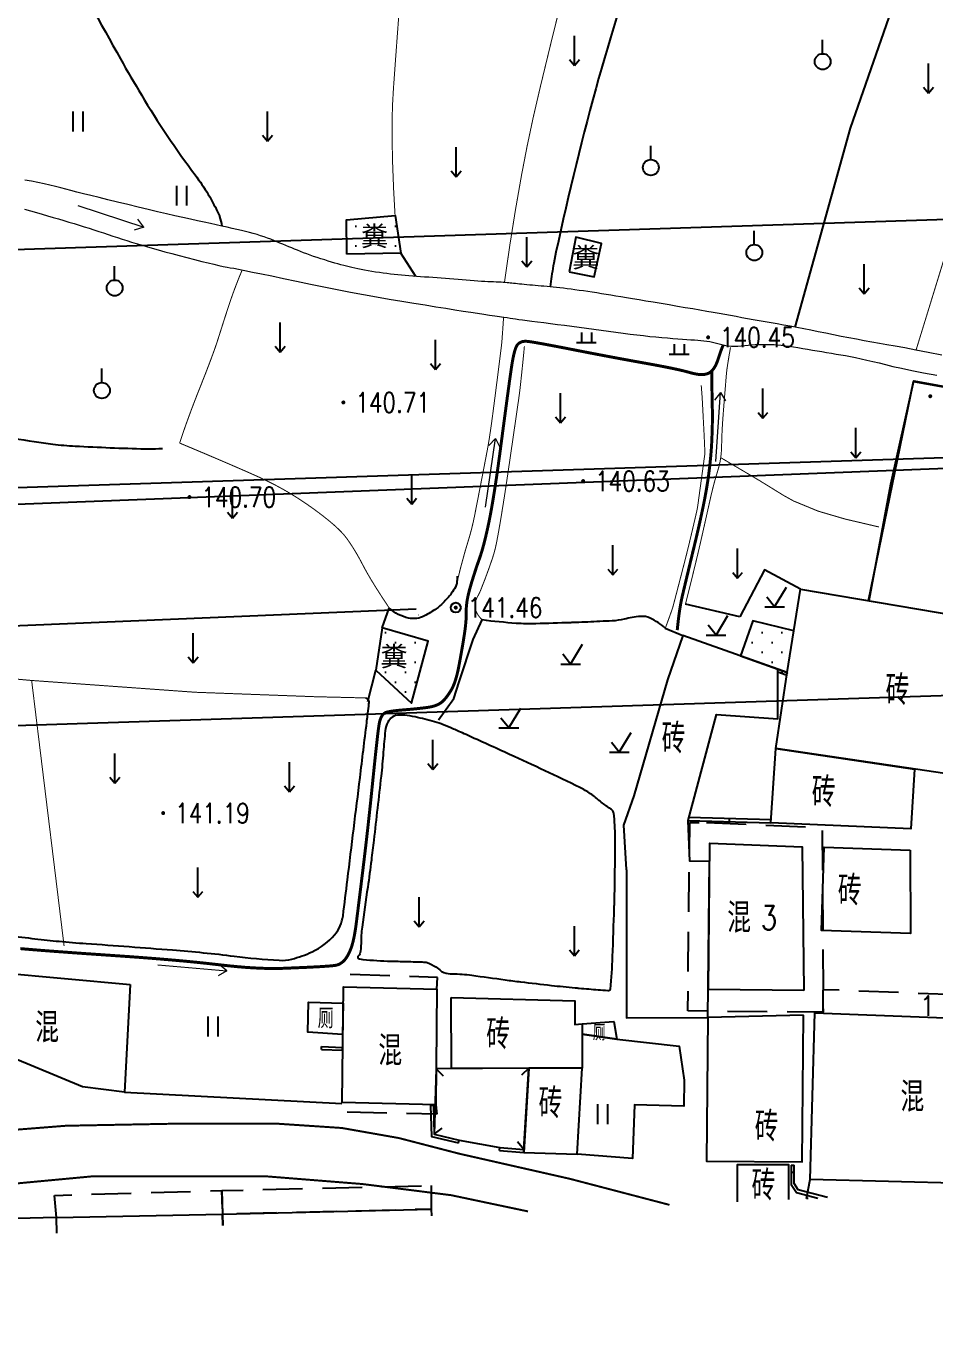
# Model space of a CAD drawing. Extents: x 529262 to 576451, y 2694391 to 2717535.
# Drawn here: x 566508.4 to 566554.2, y 2709356.2 to 2709421.7 of the extents above; entities that cross this region are included whole.
import ezdxf
from ezdxf.enums import TextEntityAlignment as Align
from ezdxf.xclip import XClip

# ---------------------------------------------------------------- set-up
doc = ezdxf.new("R2010")
doc.units = 0
doc.header["$XCLIPFRAME"] = 0
doc.linetypes.add('X2', pattern=[10, 8, -2])
doc.linetypes.add('X5', pattern=[3, 2, -1])
for name, color, linetype in [('DLDW', 8, 'Continuous'), ('DLSS', 4, 'Continuous'), ('DMTZ', 8, 'Continuous'), ('GCD', 8, 'Continuous'), ('GXYZ', 8, 'Continuous'), ('JMD', 8, 'Continuous'), ('PP-COM', 7, 'Continuous'), ('RD-中线', 40, 'Continuous'), ('RD-红线', 7, 'Continuous'), ('ZBTZ', 8, 'Continuous'), ('ZJ', 7, 'Continuous'), ('污水管径标注_W10-', 202, 'Continuous')]:
    doc.layers.add(name, color=color, linetype=linetype)
doc.layers.add('SXSS', color=5, linetype='Continuous', lineweight=0)
doc.styles.add('HZ', font='rs.shx', dxfattribs={"width": 0.8, "bigfont": 'hztxt.shx'})
doc.styles.add('宋体', font='', dxfattribs={"width": 0.75})
doc.styles.get('宋体').set_extended_font_data('SimSun')
doc.linetypes.add('10421', pattern='A,2,[150,AAA.SHX,S=0.5,R=0,X=0,Y=0.5],1e-11', length=2)
doc.linetypes.add('10422', pattern='A,0.75,[150,AAA.SHX,S=0.5,R=0,X=0,Y=0.5],1.5,[177,AAA.SHX,S=1,R=0,X=0,Y=0.4],0.75', length=3)
doc.linetypes.add('1161', pattern='A,0,[149,AAA.SHX,S=0.15,R=0,X=0,Y=0],-1.6', length=1.6)
doc.linetypes.add('445', pattern='A,8,-0.5,[147,AAA.SHX,S=1,R=0,X=0,Y=0],-1.5', length=10)
pattern_1 = [(0, (114.99765, 2.56804), (0.5, 0.5), [0, -1]), (0, (115.49765, 3.06804), (0.5, 0.5), [0, -1])]

# ---------------------------------------------------------------- blocks, each defined once
blk = doc.blocks.new('A$C19FD0107')
at = {"layer": 'RD-中线', "color": 8, "linetype": 'Continuous'}
blk.add_lwpolyline([(-3086.581, 14893.647), (-3108.229, 14899.635, 0.000046), (-3108.317, 14899.659), (-3236.522, 14935.098, 0.007364), (-3240.798, 14936.212), (-3481.528, 14995.181, 0.065736), (-3741.789, 15023.648), (-4056.288, 15016.622, -0.003768), (-4058.096, 15016.595), (-4121.61, 15016.134, 0.002785), (-4122.947, 15016.117), (-4376.617, 15011.447), (-4572.915, 15005.069)], format="xyb", dxfattribs=at)
at = {"layer": 'RD-中线', "color": 8, "linetype": 'Continuous', "flags": 128}
for points in [[(-4490.734, 14139.438, 0), (-4490.29, 14139.417)], [(-3818.251, 14086.168, 0), (-3817.74, 14086.169)]]:
    blk.add_lwpolyline(points, format="xyb", dxfattribs=at)
at = {"layer": 'RD-红线', "color": 8, "linetype": 'Continuous', "flags": 128}
for points in [[(-4139.401, 15027.816), (-4139.826, 15027.808), (-4344.8, 15024.035), (-4408.5, 15022.418), (-4537.848, 15018.215)], [(-4408.707, 14998.398), (-4537.913, 14994.2)]]:
    blk.add_lwpolyline(points, dxfattribs=at)
blk = doc.blocks.new('gc125')
at = {"color": 8}
blk.add_line((0, 0.8), (0, 2.2), dxfattribs=at)
blk.add_circle((0, 0), 0.8, dxfattribs=at)
blk = doc.blocks.new('gc119')
at = {"color": 8}
for p, q in [((-1, 0), (1, 0)), ((-0.5, 1), (-0.5, 0)), ((0.5, 1), (0.5, 0))]:
    blk.add_line(p, q, dxfattribs=at)
blk = doc.blocks.new('gc123')
at = {"color": 8}
for p, q in [((0, 0), (1.2, 2)), ((-1, 0), (1, 0)), ((0, 0), (-0.8, 1))]:
    blk.add_line(p, q, dxfattribs=at)
blk = doc.blocks.new('gc121')
at = {"color": 8}
for p, q in [((-0.5, -1), (-0.5, 1)), ((0.5, -1), (0.5, 1))]:
    blk.add_line(p, q, dxfattribs=at)
blk = doc.blocks.new('gc120')
at = {"color": 8}
for p, q in [((0, 0), (0, 3)), ((-0.5, 0.6), (0, 0)), ((0, 0), (0.5, 0.6))]:
    blk.add_line(p, q, dxfattribs=at)
blk = doc.blocks.new('gc086')
at = {"color": 8}
for p, q in [((0, 0), (7, 0)), ((7, 0), (6.18, 0.57)), ((7, 0), (6.18, -0.57))]:
    blk.add_line(p, q, dxfattribs=at)
blk = doc.blocks.new('GC200')
at = {"linetype": 'Continuous', "const_width": 0.2, "flags": 128}
blk.add_lwpolyline([(-0.1, 0, 1), (0.1, 0, 1)], format="xyb", close=True, dxfattribs=at)
blk = doc.blocks.new('gc170')
at = {"color": 8, "linetype": 'Continuous'}
blk.add_circle((0, 0), 0.5, dxfattribs=at)

msp = doc.modelspace()

# ---------------------------------------------------------------- hatches: boundary and pattern name
at = {"layer": 'DLDW', "linetype": 'Continuous'}
h = msp.add_hatch(dxfattribs=at)
h.set_pattern_fill('1061', color=252, scale=0.5, style=0)
h.set_pattern_definition(pattern_1)
h.paths.add_polyline_path([(566524.548, 2709410.147), (566524.519, 2709411.886), (566526.978, 2709412.093), (566527.26, 2709410.197)])
h = msp.add_hatch(dxfattribs=at)
h.set_pattern_fill('1061', color=252, scale=0.5, style=0)
h.set_pattern_definition(pattern_1)
h.paths.add_polyline_path([(566535.764, 2709409.257), (566537.025, 2709409.011), (566537.395, 2709410.687), (566536.098, 2709411.013)])
h = msp.add_hatch(dxfattribs=at)
h.set_pattern_fill('1061', color=252, scale=0.5, style=0)
h.set_pattern_definition(pattern_1)
h.paths.add_polyline_path([(566526.001, 2709389.163), (566527.808, 2709387.509), (566528.649, 2709390.621), (566526.334, 2709391.297)])
h = msp.add_hatch(dxfattribs=at)
h.set_pattern_fill('1061', color=252, scale=0.5, style=0)
h.set_pattern_definition(pattern_1)
h.paths.add_polyline_path([(566547.094, 2709391.151), (566545.022, 2709391.65), (566544.4, 2709389.89), (566546.753, 2709389.056)])

# ---------------------------------------------------------------- linework, layer by layer
at = {"layer": 'DLDW', "color": 252, "linetype": 'Continuous', "flags": 128}
for points, elevation in [([(566524.548, 2709410.147), (566524.519, 2709411.886), (566526.978, 2709412.093), (566527.26, 2709410.197)], 140.785), ([(566535.764, 2709409.257), (566537.025, 2709409.011), (566537.395, 2709410.687), (566536.098, 2709411.013)], 140.629), ([(566526.001, 2709389.163), (566527.808, 2709387.509), (566528.649, 2709390.621), (566526.334, 2709391.297)], 141.288), ([(566524.318, 2709370.789), (566522.576, 2709370.906), (566522.614, 2709372.415), (566524.357, 2709372.372)], -854.001)]:
    msp.add_lwpolyline(points, close=True, dxfattribs=dict(at, elevation=elevation))
msp.add_lwpolyline([(566547.094, 2709391.151), (566545.022, 2709391.65), (566544.4, 2709389.89), (566546.753, 2709389.056)], close=True, dxfattribs=at)
at = {"layer": 'DLDW', "color": 252, "linetype": 'Continuous', "elevation": -853.897, "flags": 128}
msp.add_lwpolyline([(566536.414, 2709371.33), (566538.011, 2709371.447), (566538.165, 2709370.56), (566536.416, 2709370.8)], dxfattribs=at)
at = {"layer": 'DLSS', "linetype": 'X2', "const_width": 0.1, "flags": 128}
msp.add_lwpolyline([(566540.827, 2709362.192), (566535.79, 2709363.509), (566530.212, 2709364.775), (566527.169, 2709365.564), (566524.294, 2709366.071), (566520.912, 2709366.296), (566516.29, 2709366.296), (566510.372, 2709366.184), (566504.679, 2709365.733), (566501.917, 2709366.071), (566495.544, 2709367.046), (566491.961, 2709370.815)], dxfattribs=at)
at = {"layer": 'DLSS', "linetype": 'Continuous', "const_width": 0.1, "flags": 128}
msp.add_lwpolyline([(566533.685, 2709361.863), (566529.798, 2709362.683), (566525.329, 2709363.244), (566520.412, 2709363.637), (566515.928, 2709363.637), (566511.758, 2709363.637), (566506.723, 2709363.165), (566502.75, 2709363.283), (566496.085, 2709363.558), (566491.207, 2709362.389)], dxfattribs=at)
at = {"layer": 'DMTZ', "linetype": '10421', "elevation": 140.665, "flags": 128}
msp.add_lwpolyline([(566509.412, 2709426.823, 0.01823), (566510.089, 2709425.475, 0.002415), (566513.126, 2709419.998, 0.007216), (566514.178, 2709418.185, 0.025947), (566516.893, 2709414.147, -0.053479), (566518.103, 2709412.114, -0.044674), (566518.125, 2709412.054, -0.005733), (566518.243, 2709411.57)], format="xyb", dxfattribs=at)
at = {"layer": 'DMTZ', "linetype": '10422', "flags": 128}
for points in [[(566550.872, 2709392.664), (566553.135, 2709403.732), (566560.641, 2709402.386)], [(566550.892, 2709392.686), (566551.987, 2709398.553), (566553.155, 2709403.754), (566556.55, 2709403.145)]]:
    msp.add_lwpolyline(points, dxfattribs=at)
at = {"layer": 'DMTZ', "linetype": '10422'}
msp.add_lwpolyline([(566536.416, 2709370.8), (566538.165, 2709370.56), (566541.317, 2709370.193), (566541.571, 2709368.478), (566541.547, 2709367.171), (566539.064, 2709367.24), (566538.955, 2709364.525), (566536.159, 2709364.744)], dxfattribs=at)
at = {"layer": 'DMTZ', "linetype": '10421', "flags": 128}
msp.add_lwpolyline([(566513.332, 2709367.88), (566524.298, 2709367.312)], dxfattribs=at)
at = {"layer": 'GXYZ', "linetype": 'Continuous'}
msp.add_line((566528.041, 2709392.237, 24.628), (566483.161, 2709390.35, 24.628), dxfattribs=at)
at = {"layer": 'JMD', "linetype": 'Continuous'}
for p, q in [((566546.522, 2709389.139, -856.365), (566546.471, 2709388.998, -856.365)), ((566546.753, 2709389.056), (566546.702, 2709388.915)), ((566543.852, 2709381.524, -855.698), (566543.856, 2709381.674, -855.698)), ((566523.262, 2709370.034), (566523.268, 2709370.184)), ((566524.323, 2709369.989), (566524.329, 2709370.139)), ((566529.052, 2709369.063), (566529.401, 2709368.706)), ((566533.722, 2709369.084), (566533.359, 2709368.741)), ((566528.765, 2709367.214), (566528.915, 2709367.219)), ((566528.957, 2709365.754), (566529.353, 2709366.059)), ((566530.177, 2709365.317), (566530.211, 2709365.463)), ((566532.254, 2709364.929), (566532.264, 2709365.079)), ((566533.477, 2709364.992), (566533.148, 2709365.368)), ((566533.468, 2709364.842), (566533.479, 2709364.991)), ((566546.965, 2709363.841), (566547.115, 2709363.839)), ((566546.968, 2709364.192), (566547.118, 2709364.191))]:
    msp.add_line(p, q, dxfattribs=at)
at = {"layer": 'JMD', "linetype": '445', "elevation": 140.859, "flags": 128}
msp.add_lwpolyline([(566547.436, 2709393.246), (566545.616, 2709394.221), (566544.374, 2709391.864)], dxfattribs=at)
at = {"layer": 'JMD', "linetype": 'Continuous', "flags": 128}
for points, elevation in [([(566546.192, 2709385.214), (566546.753, 2709389.056), (566547.436, 2709393.246), (566560.232, 2709391.08), (566558.928, 2709383.335)], 141.221), ([(566546.291, 2709389.223), (566541.502, 2709390.912), (566540.715, 2709388.685), (566539.022, 2709382.833), (566538.504, 2709381.352), (566538.631, 2709379.103), (566538.649, 2709379.074), (566538.651, 2709371.621), (566542.758, 2709371.643), (566542.844, 2709379.515), (566541.844, 2709379.524), (566541.763, 2709381.588), (566543.201, 2709386.922), (566546.294, 2709386.71)], -855.879), ([(566553.187, 2709384.177), (566553.005, 2709381.168), (566545.936, 2709381.461), (566546.192, 2709385.214)], -855.698), ([(566547.609, 2709373.008), (566542.787, 2709373.061), (566542.852, 2709380.445), (566547.518, 2709380.261)], 141.447), ([(566552.962, 2709380.094), (566552.984, 2709375.884), (566548.485, 2709376.038), (566548.629, 2709380.242)], -856.044), ([(566513.605, 2709373.312), (566513.332, 2709367.88), (566511.202, 2709368.155), (566506.418, 2709370.125), (566506.969, 2709373.918)], -854.169), ([(566529.035, 2709367.241), (566524.3, 2709367.362), (566524.381, 2709373.196), (566529.091, 2709373.067)], -851.958), ([(566529.812, 2709372.646), (566536.052, 2709372.484), (566536.05, 2709371.288), (566536.414, 2709371.33), (566536.424, 2709369.096), (566529.828, 2709369.067)], -854.234), ([(566547.58, 2709371.755), (566542.758, 2709371.643), (566542.693, 2709364.404), (566547.513, 2709364.361)], 141.519)]:
    msp.add_lwpolyline(points, close=True, dxfattribs=dict(at, elevation=elevation))
at = {"layer": 'JMD', "flags": 128}
for points, elevation in [([(566546.753, 2709389.056), (566546.291, 2709389.223)], -856.365), ([(566541.763, 2709381.588), (566545.936, 2709381.461)], -855.698), ([(566523.262, 2709370.034), (566524.323, 2709369.989)], -854.181), ([(566528.765, 2709367.214), (566528.811, 2709365.634), (566530.177, 2709365.317)], -852.759), ([(566532.254, 2709364.929), (566533.468, 2709364.842)], -854.62)]:
    msp.add_lwpolyline(points, dxfattribs=dict(at, elevation=elevation))
at = {"layer": 'JMD', "linetype": 'Continuous', "flags": 128}
for points, elevation in [([(566546.702, 2709388.915), (566546.291, 2709389.063)], -856.365), ([(566545.946, 2709381.611), (566541.803, 2709381.736)], -855.698), ([(566555.827, 2709362.881), (566555.827, 2709363.275), (566547.916, 2709363.481), (566548.161, 2709371.885), (566559.994, 2709371.425), (566559.999, 2709363.073)], -855.305), ([(566523.268, 2709370.184), (566524.329, 2709370.139)], -854.181), ([(566528.915, 2709367.219), (566528.957, 2709365.754), (566530.211, 2709365.463)], -852.759), ([(566532.264, 2709365.079), (566533.479, 2709364.991)], -854.62), ([(566544.25, 2709362.349), (566544.251, 2709364.23), (566546.828, 2709364.229), (566546.827, 2709362.467)], 142.766), ([(566509.918, 2709360.771), (566509.902, 2709361.548), (566518.269, 2709361.722), (566518.28, 2709361.155)], 144.313), ([(566518.28, 2709361.155), (566518.269, 2709361.722), (566528.807, 2709361.973), (566528.813, 2709361.64)], 144.239), ([(566509.918, 2709360.771), (566509.902, 2709361.548), (566505.877, 2709361.456), (566505.879, 2709360.586)], 144.313)]:
    msp.add_lwpolyline(points, dxfattribs=dict(at, elevation=elevation))
at = {"layer": 'JMD', "linetype": 'X5', "flags": 128}
for points, elevation in [([(566542.689, 2709381.479), (566548.532, 2709381.235), (566548.582, 2709371.908), (566541.752, 2709371.974), (566541.844, 2709381.487)], -854.382), ([(566528.793, 2709363.165), (566528.807, 2709361.973), (566518.269, 2709361.722), (566518.24, 2709362.914)], -852.657)]:
    msp.add_lwpolyline(points, close=True, dxfattribs=dict(at, elevation=elevation))
for points, elevation in [([(566529.091, 2709373.067), (566529.112, 2709373.658), (566524.403, 2709373.826), (566524.381, 2709373.196)], -851.958), ([(566548.583, 2709371.869), (566548.576, 2709373.064), (566559.994, 2709372.619), (566559.994, 2709371.425)], -854.382), ([(566529.035, 2709367.241), (566529.081, 2709366.763), (566524.279, 2709366.873), (566524.3, 2709367.362)], -851.958), ([(566547.82, 2709362.513), (566547.735, 2709362.516), (566547.916, 2709363.481)], -853.152), ([(566509.902, 2709361.548), (566509.797, 2709362.674), (566518.24, 2709362.914), (566518.269, 2709361.722)], 144.313)]:
    msp.add_lwpolyline(points, dxfattribs=dict(at, elevation=elevation))
at = {"layer": 'JMD', "linetype": 'Continuous', "flags": 128}
for points in [[(566533.477, 2709364.992), (566533.722, 2709369.084), (566529.052, 2709369.063), (566528.957, 2709365.754), (566530.211, 2709365.463), (566532.264, 2709365.079)], [(566533.468, 2709364.842), (566536.159, 2709364.744), (566536.424, 2709369.096), (566533.722, 2709369.086)]]:
    msp.add_lwpolyline(points, close=True, dxfattribs=at)
for points in [[(566546.968, 2709364.192), (566546.96, 2709363.221), (566547.228, 2709362.822), (566548.304, 2709362.535)], [(566548.8, 2709362.558), (566547.321, 2709362.953), (566547.11, 2709363.267), (566547.118, 2709364.191)]]:
    msp.add_lwpolyline(points, dxfattribs=at)
at = {"layer": 'SXSS', "color": 8, "linetype": 'Continuous'}
for points in [[(566554.564, 2709405.061), (566553.874, 2709405.195), (566553.253, 2709405.315), (566552.699, 2709405.419), (566552.213, 2709405.508), (566551.796, 2709405.582), (566551.412, 2709405.649), (566551.028, 2709405.717), (566550.643, 2709405.787), (566550.257, 2709405.858), (566549.871, 2709405.931), (566549.485, 2709406.005), (566549.098, 2709406.081), (566548.711, 2709406.159), (566548.328, 2709406.235), (566547.956, 2709406.309), (566547.595, 2709406.379), (566547.244, 2709406.446), (566546.904, 2709406.511), (566546.574, 2709406.572), (566546.255, 2709406.629), (566545.947, 2709406.684), (566545.645, 2709406.737), (566545.346, 2709406.79), (566545.05, 2709406.842), (566544.758, 2709406.895), (566544.468, 2709406.947), (566544.181, 2709406.999), (566543.898, 2709407.05), (566543.617, 2709407.101), (566543.329, 2709407.154), (566543.023, 2709407.209), (566542.699, 2709407.266), (566542.357, 2709407.326), (566541.997, 2709407.388), (566541.619, 2709407.452), (566541.222, 2709407.519), (566540.808, 2709407.588), (566540.396, 2709407.657), (566540.005, 2709407.722), (566539.636, 2709407.784), (566539.288, 2709407.842), (566538.962, 2709407.896), (566538.658, 2709407.946), (566538.375, 2709407.993), (566538.114, 2709408.037), (566537.866, 2709408.078), (566537.623, 2709408.117), (566537.385, 2709408.156), (566537.151, 2709408.192), (566536.923, 2709408.228), (566536.698, 2709408.262), (566536.479, 2709408.294), (566536.264, 2709408.326), (566536.055, 2709408.355), (566535.854, 2709408.382), (566535.659, 2709408.408), (566535.472, 2709408.431), (566535.292, 2709408.452), (566535.12, 2709408.471), (566534.954, 2709408.488), (566534.796, 2709408.502), (566534.643, 2709408.516), (566534.491, 2709408.53), (566534.343, 2709408.543), (566534.196, 2709408.556), (566534.051, 2709408.569), (566533.909, 2709408.582), (566533.769, 2709408.594), (566533.631, 2709408.607), (566533.499, 2709408.619), (566533.374, 2709408.631), (566533.257, 2709408.642), (566533.148, 2709408.653), (566533.047, 2709408.664), (566532.954, 2709408.674), (566532.869, 2709408.684), (566532.792, 2709408.693), (566532.714, 2709408.702), (566532.629, 2709408.71), (566532.536, 2709408.718), (566532.435, 2709408.725), (566532.326, 2709408.731), (566532.209, 2709408.737), (566532.084, 2709408.743), (566531.951, 2709408.747), (566531.81, 2709408.753), (566531.66, 2709408.759), (566531.501, 2709408.768), (566531.333, 2709408.778), (566531.155, 2709408.79), (566530.969, 2709408.804), (566530.774, 2709408.819), (566530.571, 2709408.835), (566530.362, 2709408.853), (566530.153, 2709408.87), (566529.943, 2709408.887), (566529.732, 2709408.903), (566529.521, 2709408.92), (566529.31, 2709408.936), (566529.098, 2709408.952), (566528.885, 2709408.967), (566528.674, 2709408.983), (566528.467, 2709408.998), (566528.263, 2709409.014), (566528.063, 2709409.029), (566527.867, 2709409.044), (566527.675, 2709409.059), (566527.486, 2709409.074), (566527.301, 2709409.09), (566527.117, 2709409.106), (566526.933, 2709409.124), (566526.747, 2709409.145), (566526.561, 2709409.168), (566526.373, 2709409.193), (566526.184, 2709409.221), (566525.995, 2709409.251), (566525.804, 2709409.283), (566525.617, 2709409.316), (566525.437, 2709409.349), (566525.265, 2709409.382), (566525.101, 2709409.415), (566524.945, 2709409.448), (566524.796, 2709409.48), (566524.655, 2709409.513), (566524.521, 2709409.545), (566524.388, 2709409.579), (566524.247, 2709409.616), (566524.098, 2709409.658), (566523.941, 2709409.703), (566523.777, 2709409.751), (566523.605, 2709409.803), (566523.426, 2709409.859), (566523.239, 2709409.919), (566523.051, 2709409.98), (566522.869, 2709410.041), (566522.694, 2709410.102), (566522.524, 2709410.163), (566522.36, 2709410.224), (566522.202, 2709410.285), (566522.051, 2709410.346), (566521.905, 2709410.407), (566521.761, 2709410.468), (566521.616, 2709410.529), (566521.468, 2709410.59), (566521.319, 2709410.652), (566521.167, 2709410.714), (566521.014, 2709410.776), (566520.858, 2709410.838), (566520.701, 2709410.901), (566520.539, 2709410.962), (566520.371, 2709411.022), (566520.196, 2709411.081), (566520.014, 2709411.138), (566519.826, 2709411.193), (566519.631, 2709411.247), (566519.429, 2709411.298), (566519.221, 2709411.349), (566519.001, 2709411.4), (566518.764, 2709411.453), (566518.512, 2709411.51), (566518.243, 2709411.57), (566517.958, 2709411.633), (566517.657, 2709411.698), (566517.339, 2709411.767), (566517.005, 2709411.838), (566516.651, 2709411.914), (566516.273, 2709411.998), (566515.87, 2709412.089), (566515.443, 2709412.186), (566514.991, 2709412.291), (566514.515, 2709412.403), (566514.015, 2709412.522), (566513.49, 2709412.648), (566512.971, 2709412.774), (566512.489, 2709412.892), (566512.043, 2709413.002), (566511.633, 2709413.104), (566511.26, 2709413.198), (566510.924, 2709413.285), (566510.623, 2709413.363), (566510.36, 2709413.434), (566510.107, 2709413.5), (566509.84, 2709413.566), (566509.56, 2709413.632), (566509.265, 2709413.697), (566508.956, 2709413.761), (566508.633, 2709413.826), (566508.296, 2709413.89)], [(566508.285, 2709412.414), (566508.584, 2709412.329), (566508.878, 2709412.246), (566509.166, 2709412.164), (566509.448, 2709412.083), (566509.724, 2709412.004), (566509.995, 2709411.926), (566510.26, 2709411.848), (566510.523, 2709411.771), (566510.781, 2709411.693), (566511.037, 2709411.615), (566511.288, 2709411.536), (566511.537, 2709411.458), (566511.782, 2709411.379), (566512.023, 2709411.301), (566512.262, 2709411.222), (566512.501, 2709411.144), (566512.739, 2709411.067), (566512.977, 2709410.99), (566513.214, 2709410.914), (566513.451, 2709410.839), (566513.687, 2709410.764), (566513.923, 2709410.69), (566514.169, 2709410.615), (566514.436, 2709410.535), (566514.724, 2709410.452), (566515.033, 2709410.365), (566515.363, 2709410.274), (566515.714, 2709410.179), (566516.086, 2709410.08), (566516.479, 2709409.977), (566516.866, 2709409.878), (566517.22, 2709409.789), (566517.542, 2709409.71), (566517.831, 2709409.641), (566518.088, 2709409.582), (566518.312, 2709409.534), (566518.504, 2709409.495), (566518.663, 2709409.467), (566518.84, 2709409.437), (566519.086, 2709409.39), (566519.402, 2709409.328), (566519.786, 2709409.251), (566520.239, 2709409.158), (566520.761, 2709409.05), (566521.352, 2709408.926), (566522.012, 2709408.786), (566522.703, 2709408.641), (566523.385, 2709408.502), (566524.06, 2709408.368), (566524.727, 2709408.24), (566525.386, 2709408.117), (566526.037, 2709408), (566526.679, 2709407.888), (566527.314, 2709407.781), (566527.926, 2709407.681), (566528.5, 2709407.587), (566529.036, 2709407.501), (566529.533, 2709407.421), (566529.993, 2709407.348), (566530.414, 2709407.282), (566530.798, 2709407.223), (566531.143, 2709407.171), (566531.456, 2709407.124), (566531.743, 2709407.081), (566532.005, 2709407.042), (566532.24, 2709407.007), (566532.45, 2709406.975), (566532.633, 2709406.948), (566532.791, 2709406.924), (566532.923, 2709406.904), (566533.057, 2709406.885), (566533.22, 2709406.862), (566533.413, 2709406.836), (566533.635, 2709406.806), (566533.886, 2709406.773), (566534.168, 2709406.737), (566534.478, 2709406.697), (566534.818, 2709406.654), (566535.175, 2709406.609), (566535.534, 2709406.563), (566535.896, 2709406.516), (566536.26, 2709406.467), (566536.628, 2709406.417), (566536.998, 2709406.367), (566537.371, 2709406.315), (566537.747, 2709406.262), (566538.119, 2709406.21), (566538.481, 2709406.162), (566538.832, 2709406.118), (566539.173, 2709406.077), (566539.504, 2709406.04), (566539.824, 2709406.006), (566540.134, 2709405.976), (566540.434, 2709405.95), (566540.72, 2709405.926), (566540.99, 2709405.904), (566541.242, 2709405.884), (566541.478, 2709405.866), (566541.697, 2709405.85), (566541.899, 2709405.836), (566542.084, 2709405.823), (566542.252, 2709405.812), (566542.41, 2709405.801), (566542.563, 2709405.785), (566542.713, 2709405.766), (566542.858, 2709405.743), (566542.999, 2709405.716), (566543.136, 2709405.686), (566543.269, 2709405.652), (566543.398, 2709405.614), (566543.528, 2709405.579), (566543.664, 2709405.55), (566543.807, 2709405.53), (566543.956, 2709405.517), (566544.112, 2709405.511), (566544.275, 2709405.513), (566544.444, 2709405.523), (566544.619, 2709405.54), (566544.796, 2709405.559), (566544.97, 2709405.575), (566545.141, 2709405.587), (566545.309, 2709405.596), (566545.474, 2709405.601), (566545.635, 2709405.602), (566545.794, 2709405.6), (566545.949, 2709405.595), (566546.108, 2709405.586), (566546.279, 2709405.572), (566546.462, 2709405.554), (566546.655, 2709405.531), (566546.86, 2709405.505), (566547.077, 2709405.473), (566547.305, 2709405.438), (566547.544, 2709405.398), (566547.789, 2709405.356), (566548.032, 2709405.315), (566548.273, 2709405.273), (566548.514, 2709405.233), (566548.752, 2709405.192), (566548.989, 2709405.152), (566549.225, 2709405.112), (566549.46, 2709405.073), (566549.699, 2709405.031), (566549.952, 2709404.983), (566550.216, 2709404.93), (566550.493, 2709404.871), (566550.782, 2709404.807), (566551.084, 2709404.737), (566551.398, 2709404.661), (566551.724, 2709404.579), (566552.094, 2709404.491), (566552.537, 2709404.392), (566553.055, 2709404.285), (566553.647, 2709404.168), (566554.313, 2709404.041)]]:
    msp.add_lwpolyline(points, dxfattribs=at)
at = {"layer": 'SXSS', "color": 8, "linetype": 'Continuous', "const_width": 0.15, "flags": 128}
for points in [[(566508.07, 2709375.119), (566508.555, 2709375.078), (566509.097, 2709375.034), (566509.695, 2709374.988), (566510.35, 2709374.94), (566511.062, 2709374.888), (566511.83, 2709374.835), (566512.655, 2709374.778), (566513.486, 2709374.721), (566514.273, 2709374.663), (566515.014, 2709374.605), (566515.711, 2709374.546), (566516.363, 2709374.488), (566516.97, 2709374.429), (566517.532, 2709374.37), (566518.05, 2709374.311), (566518.534, 2709374.257), (566518.996, 2709374.211), (566519.435, 2709374.174), (566519.852, 2709374.147), (566520.246, 2709374.128), (566520.617, 2709374.118), (566520.967, 2709374.117), (566521.293, 2709374.124), (566521.598, 2709374.136), (566521.881, 2709374.148), (566522.143, 2709374.159), (566522.383, 2709374.169), (566522.601, 2709374.179), (566522.799, 2709374.189), (566522.974, 2709374.198), (566523.128, 2709374.206), (566523.267, 2709374.214), (566523.395, 2709374.223), (566523.512, 2709374.231), (566523.62, 2709374.239), (566523.717, 2709374.247), (566523.804, 2709374.255), (566523.881, 2709374.264), (566523.948, 2709374.272), (566524.008, 2709374.283), (566524.067, 2709374.298), (566524.125, 2709374.319), (566524.181, 2709374.345), (566524.236, 2709374.377), (566524.289, 2709374.413), (566524.34, 2709374.454), (566524.39, 2709374.501), (566524.439, 2709374.554), (566524.486, 2709374.613), (566524.533, 2709374.68), (566524.578, 2709374.755), (566524.623, 2709374.836), (566524.666, 2709374.924), (566524.709, 2709375.02), (566524.75, 2709375.123), (566524.791, 2709375.237), (566524.829, 2709375.366), (566524.866, 2709375.511), (566524.902, 2709375.671), (566524.936, 2709375.847), (566524.968, 2709376.037), (566524.999, 2709376.244), (566525.029, 2709376.465), (566525.059, 2709376.71), (566525.094, 2709376.987), (566525.132, 2709377.295), (566525.174, 2709377.635), (566525.22, 2709378.007), (566525.27, 2709378.41), (566525.323, 2709378.845), (566525.38, 2709379.311), (566525.439, 2709379.8), (566525.498, 2709380.299), (566525.557, 2709380.811), (566525.616, 2709381.334), (566525.674, 2709381.869), (566525.733, 2709382.416), (566525.791, 2709382.974), (566525.849, 2709383.544), (566525.905, 2709384.092), (566525.956, 2709384.587), (566526.003, 2709385.027), (566526.045, 2709385.412), (566526.082, 2709385.744), (566526.115, 2709386.021), (566526.144, 2709386.243), (566526.168, 2709386.412), (566526.193, 2709386.545), (566526.225, 2709386.663), (566526.264, 2709386.766), (566526.309, 2709386.853), (566526.362, 2709386.925), (566526.421, 2709386.982), (566526.487, 2709387.023), (566526.559, 2709387.049), (566526.64, 2709387.067), (566526.728, 2709387.083), (566526.824, 2709387.099), (566526.929, 2709387.114), (566527.042, 2709387.128), (566527.163, 2709387.141), (566527.292, 2709387.153), (566527.429, 2709387.165), (566527.571, 2709387.176), (566527.713, 2709387.188), (566527.855, 2709387.201), (566527.998, 2709387.215), (566528.142, 2709387.23), (566528.286, 2709387.246), (566528.43, 2709387.263), (566528.575, 2709387.281), (566528.715, 2709387.302), (566528.845, 2709387.329), (566528.965, 2709387.363), (566529.075, 2709387.404), (566529.175, 2709387.45), (566529.265, 2709387.503), (566529.345, 2709387.563), (566529.416, 2709387.628), (566529.48, 2709387.698), (566529.542, 2709387.771), (566529.601, 2709387.847), (566529.658, 2709387.925), (566529.713, 2709388.006), (566529.766, 2709388.09), (566529.817, 2709388.176), (566529.865, 2709388.265), (566529.911, 2709388.361), (566529.956, 2709388.468), (566529.999, 2709388.586), (566530.04, 2709388.714), (566530.08, 2709388.853), (566530.118, 2709389.003), (566530.155, 2709389.163), (566530.189, 2709389.335), (566530.223, 2709389.513), (566530.257, 2709389.694), (566530.29, 2709389.877), (566530.323, 2709390.064), (566530.356, 2709390.253), (566530.389, 2709390.444), (566530.421, 2709390.639), (566530.453, 2709390.836), (566530.483, 2709391.03), (566530.509, 2709391.215), (566530.53, 2709391.391), (566530.546, 2709391.557), (566530.559, 2709391.714), (566530.566, 2709391.862), (566530.57, 2709392.001), (566530.569, 2709392.131), (566530.569, 2709392.26), (566530.578, 2709392.398), (566530.594, 2709392.545), (566530.617, 2709392.701), (566530.648, 2709392.866), (566530.687, 2709393.039), (566530.733, 2709393.221), (566530.787, 2709393.412), (566530.844, 2709393.605), (566530.902, 2709393.792), (566530.958, 2709393.973), (566531.015, 2709394.149), (566531.071, 2709394.319), (566531.126, 2709394.484), (566531.181, 2709394.643), (566531.236, 2709394.796), (566531.291, 2709394.957), (566531.348, 2709395.138), (566531.406, 2709395.339), (566531.465, 2709395.561), (566531.526, 2709395.802), (566531.588, 2709396.064), (566531.651, 2709396.347), (566531.716, 2709396.649), (566531.783, 2709396.986), (566531.853, 2709397.37), (566531.926, 2709397.801), (566532.003, 2709398.281), (566532.083, 2709398.808), (566532.166, 2709399.383), (566532.252, 2709400.005), (566532.341, 2709400.675), (566532.428, 2709401.341), (566532.509, 2709401.951), (566532.583, 2709402.505), (566532.65, 2709403.002), (566532.71, 2709403.444), (566532.763, 2709403.829), (566532.81, 2709404.158), (566532.849, 2709404.431), (566532.886, 2709404.663), (566532.923, 2709404.871), (566532.961, 2709405.054), (566532.999, 2709405.211), (566533.038, 2709405.344), (566533.077, 2709405.452), (566533.117, 2709405.534), (566533.158, 2709405.592), (566533.201, 2709405.634), (566533.248, 2709405.67), (566533.299, 2709405.7), (566533.353, 2709405.724), (566533.412, 2709405.741), (566533.475, 2709405.752), (566533.541, 2709405.757), (566533.612, 2709405.755), (566533.712, 2709405.745), (566533.866, 2709405.723), (566534.075, 2709405.688), (566534.339, 2709405.642), (566534.656, 2709405.584), (566535.029, 2709405.514), (566535.456, 2709405.432), (566535.937, 2709405.338), (566536.439, 2709405.24), (566536.929, 2709405.145), (566537.406, 2709405.054), (566537.871, 2709404.966), (566538.323, 2709404.882), (566538.763, 2709404.801), (566539.191, 2709404.723), (566539.605, 2709404.649), (566539.998, 2709404.578), (566540.359, 2709404.51), (566540.688, 2709404.446), (566540.986, 2709404.386), (566541.251, 2709404.328), (566541.485, 2709404.275), (566541.687, 2709404.224), (566541.857, 2709404.177), (566542.007, 2709404.137), (566542.147, 2709404.107), (566542.277, 2709404.087), (566542.398, 2709404.077), (566542.509, 2709404.078), (566542.61, 2709404.089), (566542.702, 2709404.11), (566542.784, 2709404.141), (566542.859, 2709404.184), (566542.93, 2709404.239), (566542.997, 2709404.308), (566543.061, 2709404.39), (566543.12, 2709404.485), (566543.175, 2709404.593), (566543.227, 2709404.714), (566543.274, 2709404.848), (566543.318, 2709404.983), (566543.359, 2709405.105), (566543.397, 2709405.214), (566543.431, 2709405.311), (566543.463, 2709405.396), (566543.492, 2709405.468), (566543.518, 2709405.528), (566543.54, 2709405.576)], [(566541.215, 2709391.184), (566541.24, 2709391.439), (566541.267, 2709391.681), (566541.296, 2709391.91), (566541.326, 2709392.127), (566541.357, 2709392.331), (566541.391, 2709392.522), (566541.425, 2709392.701), (566541.461, 2709392.867), (566541.503, 2709393.048), (566541.556, 2709393.27), (566541.618, 2709393.534), (566541.691, 2709393.839), (566541.774, 2709394.186), (566541.867, 2709394.574), (566541.97, 2709395.004), (566542.084, 2709395.475), (566542.198, 2709395.954), (566542.302, 2709396.407), (566542.397, 2709396.833), (566542.483, 2709397.234), (566542.56, 2709397.607), (566542.627, 2709397.955), (566542.684, 2709398.276), (566542.733, 2709398.571), (566542.775, 2709398.851), (566542.812, 2709399.127), (566542.846, 2709399.399), (566542.876, 2709399.667), (566542.902, 2709399.931), (566542.924, 2709400.191), (566542.942, 2709400.447), (566542.956, 2709400.698), (566542.966, 2709400.945), (566542.975, 2709401.186), (566542.982, 2709401.42), (566542.986, 2709401.649), (566542.988, 2709401.871), (566542.988, 2709402.087), (566542.986, 2709402.296), (566542.981, 2709402.5), (566542.976, 2709402.703), (566542.972, 2709402.911), (566542.969, 2709403.125), (566542.966, 2709403.344), (566542.964, 2709403.568), (566542.963, 2709403.798), (566542.963, 2709404.033), (566542.964, 2709404.274)]]:
    msp.add_lwpolyline(points, dxfattribs=at)
at = {"layer": 'ZBTZ', "linetype": '1161', "flags": 128}
for points in [[(566547.16, 2709406.472), (566549.952, 2709416.503), (566554.116, 2709428.442)], [(566529.167, 2709386.653), (566529.95, 2709387.743), (566530.219, 2709388.571), (566530.925, 2709390.714), (566531.38, 2709391.697)], [(566540.612, 2709391.287), (566541.502, 2709390.912)]]:
    msp.add_lwpolyline(points, dxfattribs=at)
at = {"layer": 'ZBTZ', "linetype": 'Continuous', "const_width": 0.05, "flags": 128}
for points, elevation in [([(566532.498, 2709408.729, -0.011485), (566533.355, 2709414.12, -0.014103), (566534.277, 2709418.469, -0.00009), (566534.548, 2709419.591, -0.000088), (566534.826, 2709420.738, -0.006683), (566535.954, 2709425.135, -0.002764), (566536.695, 2709427.811, -0.002764)], 140.759), ([(566526.978, 2709412.093, -0.012897), (566526.825, 2709416.068, -0.02088), (566526.897, 2709418.524, -0.001135), (566527.206, 2709422.727, -0.014355), (566527.24, 2709423.059, -0.008485), (566527.547, 2709425.085, 0.005333), (566527.926, 2709427.494, 0.005333)], 140.731), ([(566530.089, 2709393.543, -0.018519), (566530.747, 2709395.951, 0.020802), (566530.987, 2709396.948, 0.001507), (566531.625, 2709400.236, 0.008432), (566531.727, 2709400.826, 0.006129), (566531.898, 2709402.018, 0.002101), (566532.34, 2709405.501, 0.011469), (566532.373, 2709405.832, 0.00327), (566532.454, 2709406.994)], 141.277)]:
    msp.add_lwpolyline(points, format="xyb", dxfattribs=dict(at, elevation=elevation))
at = {"layer": 'ZBTZ', "linetype": '1161', "flags": 128}
for points in [[(566540.107, 2709427.935, 0.004258), (566539.644, 2709426.638, 0.01656), (566537.107, 2709418.493, 0.015625), (566534.98, 2709409.705, 0.013741), (566534.953, 2709409.56, 0.001899), (566534.796, 2709408.502)], [(566495.349, 2709405.043, -0.030915), (566497.8, 2709404.119, -0.037779), (566499.685, 2709403.095, -0.033345), (566501.047, 2709402.081, 0.120165), (566501.473, 2709401.866, 0.015025), (566502.089, 2709401.742, 0.003616), (566504.668, 2709401.324, 0.001307), (566508.766, 2709400.7, 0.005729), (566509.703, 2709400.571, 0.018506), (566510.837, 2709400.47, 0.005945), (566514.376, 2709400.33, 0.011356), (566514.542, 2709400.329, 0.002697), (566515.24, 2709400.345)], [(566540.612, 2709391.287, 0.072957), (566539.85, 2709391.791, 0.134561), (566539.355, 2709391.876, 0.035195), (566538.536, 2709391.738, -0.047702), (566537.928, 2709391.651, -0.000778), (566536.705, 2709391.595, -0.001579), (566536.102, 2709391.571, -0.001567), (566535.838, 2709391.561, -0.000235), (566534.081, 2709391.507, -0.025063), (566533.088, 2709391.527, -0.014484), (566531.38, 2709391.697)]]:
    msp.add_lwpolyline(points, format="xyb", dxfattribs=at)
at = {"layer": 'ZBTZ', "linetype": 'Continuous', "const_width": 0.05, "flags": 128}
for points, elevation in [([(566553.265, 2709405.317), (566555.749, 2709413.397)], 140.506), ([(566498.219, 2709388.221), (566499.091, 2709388.586), (566499.815, 2709389.031), (566501.191, 2709389.114), (566503.485, 2709389.064), (566507.005, 2709388.797), (566508.526, 2709388.655), (566516.903, 2709388.051), (566522.969, 2709387.826), (566525.51, 2709387.765)], 141.579)]:
    msp.add_lwpolyline(points, dxfattribs=dict(at, elevation=elevation))
at = {"layer": 'ZBTZ', "linetype": '1161', "flags": 128}
for points, elevation in [([(566528.033, 2709409.029), (566527.26, 2709410.197)], 140.805), ([(566544.374, 2709391.864), (566541.63, 2709392.503)], 140.859), ([(566526.334, 2709391.297), (566526.687, 2709392.296)], 141.254), ([(566525.601, 2709387.582), (566526.001, 2709389.163)], 141.579)]:
    msp.add_lwpolyline(points, dxfattribs=dict(at, elevation=elevation))
at = {"layer": 'ZBTZ', "linetype": 'Continuous', "const_width": 0.05, "flags": 128}
for points in [[(566516.109, 2709400.622), (566516.21, 2709400.93), (566516.319, 2709401.251), (566516.437, 2709401.587), (566516.564, 2709401.937), (566516.699, 2709402.3), (566516.842, 2709402.678), (566516.994, 2709403.07), (566517.155, 2709403.475), (566517.313, 2709403.875), (566517.459, 2709404.248), (566517.592, 2709404.595), (566517.712, 2709404.915), (566517.82, 2709405.209), (566517.915, 2709405.476), (566517.997, 2709405.717), (566518.066, 2709405.932), (566518.13, 2709406.134), (566518.194, 2709406.336), (566518.259, 2709406.54), (566518.324, 2709406.744), (566518.39, 2709406.95), (566518.457, 2709407.156), (566518.524, 2709407.363), (566518.592, 2709407.571), (566518.663, 2709407.782), (566518.737, 2709407.995), (566518.815, 2709408.212), (566518.896, 2709408.432), (566518.982, 2709408.656), (566519.071, 2709408.883), (566519.164, 2709409.113), (566519.261, 2709409.347)], [(566526.687, 2709392.296), (566526.464, 2709392.631), (566526.257, 2709392.948), (566526.067, 2709393.246), (566525.893, 2709393.525), (566525.735, 2709393.785), (566525.594, 2709394.027), (566525.469, 2709394.25), (566525.36, 2709394.455), (566525.259, 2709394.647), (566525.158, 2709394.833), (566525.056, 2709395.013), (566524.953, 2709395.186), (566524.849, 2709395.354), (566524.744, 2709395.516), (566524.639, 2709395.671), (566524.533, 2709395.821), (566524.413, 2709395.973), (566524.266, 2709396.135), (566524.092, 2709396.309), (566523.891, 2709396.493), (566523.662, 2709396.688), (566523.407, 2709396.893), (566523.124, 2709397.11), (566522.815, 2709397.337), (566522.49, 2709397.565), (566522.162, 2709397.783), (566521.832, 2709397.992), (566521.499, 2709398.191), (566521.163, 2709398.38), (566520.824, 2709398.56), (566520.482, 2709398.731), (566520.138, 2709398.891), (566519.772, 2709399.055), (566519.367, 2709399.234), (566518.923, 2709399.427), (566518.439, 2709399.636), (566517.915, 2709399.86), (566517.353, 2709400.099), (566516.75, 2709400.353), (566516.109, 2709400.622)], [(566543.408, 2709399.887), (566545.397, 2709398.71), (566546.584, 2709397.978), (566547.083, 2709397.7), (566548.326, 2709397.187), (566549.673, 2709396.792), (566551.389, 2709396.389)], [(566510.279, 2709375.247), (566508.64, 2709388.651)]]:
    msp.add_lwpolyline(points, dxfattribs=at)
for points in [[(566531.38, 2709391.697, -0.127448), (566531.028, 2709392.229, -0.18539), (566531.044, 2709392.675, -0.025084), (566531.179, 2709392.953, 0.02928), (566531.292, 2709393.192, 0.015507), (566531.89, 2709394.808, 0.033157), (566532.095, 2709395.588, 0.006248), (566532.288, 2709396.656, 0.003851), (566532.565, 2709398.394, 0.001385), (566532.682, 2709399.175, 0.000299), (566533.208, 2709402.796, 0.008727), (566533.304, 2709403.557, 0.003425), (566533.503, 2709405.5)], [(566541.63, 2709392.503, 0.002807), (566542.163, 2709394.656, 0.004138), (566542.504, 2709396.121, 0.000236), (566542.806, 2709397.468, -0.000701), (566542.907, 2709397.92, -0.020167), (566543.259, 2709399.229, 0.040538), (566543.408, 2709399.887, 0.031808), (566543.452, 2709400.45, -0.014247), (566543.505, 2709401.707, -0.00213), (566543.552, 2709402.339, -0.000774), (566543.693, 2709404.078, -0.017272), (566543.738, 2709404.461, -0.006642), (566543.902, 2709405.448)], [(566540.612, 2709391.287, 0.006034), (566540.938, 2709392.182, 0.02001), (566541.022, 2709392.457, 0.001327), (566541.613, 2709394.734, 0.00395), (566541.804, 2709395.501, 0.002599), (566542.208, 2709397.225, 0.02234), (566542.245, 2709397.427), (566542.425, 2709398.743), (566542.605, 2709400.059, 0.043286), (566542.609, 2709400.129, 0.003093), (566542.567, 2709401.099, 0.000673), (566542.546, 2709401.501, 0.000203), (566542.476, 2709402.836, 0.005404), (566542.466, 2709402.996, 0.001607), (566542.424, 2709403.533)]]:
    msp.add_lwpolyline(points, format="xyb", dxfattribs=at)
at = {"layer": 'ZBTZ', "linetype": '1161', "flags": 128}
for points, elevation in [([(566530.118, 2709393.9, -0.043154), (566530.089, 2709393.543, -0.080994), (566530.028, 2709393.361, -0.043504), (566529.816, 2709393.035, -0.026884), (566529.402, 2709392.56, -0.047528), (566529.058, 2709392.267, -0.030449), (566528.456, 2709391.899, -0.179183), (566527.661, 2709391.792, -0.129017), (566526.687, 2709392.296)], 141.277), ([(566498.251, 2709379.967, 0.786014), (566500.134, 2709376.957, 0.175582), (566503.011, 2709375.86, 0.000975), (566503.981, 2709375.846, 0.006955), (566504.117, 2709375.846, 0.006554), (566505.422, 2709375.883, -0.018782), (566505.877, 2709375.885, -0.01078), (566506.379, 2709375.857, -0.004928), (566507.475, 2709375.762, -0.005096), (566508.809, 2709375.619, 0.00558), (566510.029, 2709375.489, 0.006139), (566511.388, 2709375.377, -0.001915), (566515.749, 2709375.054, -0.011419), (566518.853, 2709374.74, 0.015571), (566521.132, 2709374.529, 0.078361), (566521.766, 2709374.59, 0.045778), (566522.789, 2709374.955, 0.107081), (566523.928, 2709375.817, 0.147324), (566524.352, 2709376.776, 0.000533), (566524.577, 2709378.589, 0.000187), (566525.209, 2709383.745, 0.000001), (566525.549, 2709386.529, 0.000011), (566525.593, 2709386.887, 0.002324), (566525.646, 2709387.345, 0.004639), (566525.67, 2709387.575, 0.200646), (566525.654, 2709387.626, 0.05138), (566525.51, 2709387.765)], 141.579)]:
    msp.add_lwpolyline(points, format="xyb", dxfattribs=dict(at, elevation=elevation))
at = {"layer": 'ZBTZ', "linetype": 'Continuous', "const_width": 0.1}
msp.add_lwpolyline([(566528.156, 2709391.953), (566528.141, 2709391.956)], dxfattribs=at)
at = {"layer": 'ZBTZ', "linetype": '1161', "elevation": 141.579, "flags": 128}
msp.add_lwpolyline([(566537.795, 2709373.02, 0.329703), (566537.849, 2709373.08, 0.014632), (566537.954, 2709374.715, 0.000666), (566538.036, 2709377.17, 0.002232), (566538.056, 2709377.902, 0.003839), (566538.071, 2709378.826, 0.00185), (566538.079, 2709380.742, 0.027736), (566538.012, 2709381.948, 0.189232), (566537.927, 2709382.11, 0.039138), (566537.792, 2709382.209, -0.022644), (566537.554, 2709382.373, -0.013095), (566537.097, 2709382.737, 0.023667), (566536.839, 2709382.934, 0.038041), (566536.3, 2709383.248, 0.006052), (566532.756, 2709384.916, 0.000403), (566530.563, 2709385.913, 0.002382), (566530.191, 2709386.08, 0.003295), (566529.923, 2709386.197, 0.001755), (566529.417, 2709386.411, 0.02821), (566529.203, 2709386.487, 0.006441), (566528.245, 2709386.752, 0.057089), (566527.198, 2709386.904, 0.160888), (566526.83, 2709386.795, 0.123744), (566526.616, 2709386.548, 0.08805), (566526.484, 2709386.113, 0.012561), (566526.383, 2709385.033, -0.011111), (566526.272, 2709383.812, -0.000585), (566525.902, 2709380.583, -0.001876), (566525.781, 2709379.578, -0.006226), (566525.597, 2709378.225, 0.004168), (566525.314, 2709376.205, 0.0328), (566525.26, 2709375.384, -0.051448), (566525.207, 2709374.861, -0.199853), (566525.136, 2709374.758, 0.292908), (566525.099, 2709374.676, 0.337908), (566525.179, 2709374.599, 0.023815), (566526.592, 2709374.493, 0.000039), (566527.449, 2709374.47, -0.000077), (566527.884, 2709374.459, -0.000097), (566528.348, 2709374.446, -0.000311), (566528.492, 2709374.442, -0.099098), (566528.602, 2709374.417, -0.022667), (566529.037, 2709374.196, -0.06844), (566529.293, 2709374.002, 0.125238), (566529.446, 2709373.91, 0.07002), (566529.869, 2709373.847, -0.030442), (566530.848, 2709373.777, -0.002724), (566532.531, 2709373.546, 0.005866), (566533.313, 2709373.443, 0.002544), (566534.864, 2709373.266, 0.003299), (566536.062, 2709373.143, 0.002464), (566536.267, 2709373.124, 0.000526), (566537.229, 2709373.043, 0.011028), (566537.708, 2709373.013, 0.060817)], format="xyb", close=True, dxfattribs=at)
at = {"layer": '污水管径标注_W10-'}
msp.add_lwpolyline([(566416.649, 2709393.824), (566436.633, 2709394.643), (566456.617, 2709395.461), (566476.6, 2709396.279), (566496.582, 2709397.097), (566516.568, 2709397.875), (566536.553, 2709398.653), (566556.538, 2709399.43), (566576.523, 2709400.208), (566581.888, 2709400.416), (566582.308, 2709388.774)], dxfattribs=at)

# ---------------------------------------------------------------- block references
at = {"layer": 'GCD', "linetype": 'Continuous'}
ref = msp.add_blockref('GC200', (566542.772, 2709405.955, 140.446), dxfattribs=dict(at, xscale=0.5, yscale=0.5, zscale=0.5))
ref.add_attrib('height', '140.45', dxfattribs={"linetype": 'Continuous', "height": 1, "style": 'HZ', "width": 0.8}).set_placement((566543.372, 2709405.955, 140.446), align=Align.MIDDLE_LEFT)
ref = msp.add_blockref('GC200', (566524.369, 2709402.671, 140.71), dxfattribs=dict(at, xscale=0.5, yscale=0.5, zscale=0.5))
ref.add_attrib('height', '140.71', dxfattribs={"linetype": 'Continuous', "height": 1, "style": 'HZ', "width": 0.8}).set_placement((566524.969, 2709402.671, 140.71), align=Align.MIDDLE_LEFT)
ref = msp.add_blockref('GC200', (566524.369, 2709402.671, 140.71), dxfattribs=dict(at, xscale=0.5, yscale=0.5, zscale=0.5))
ref.add_attrib('height', '140.71', dxfattribs={"linetype": 'Continuous', "height": 1, "style": 'HZ', "width": 0.8}).set_placement((566524.969, 2709402.671, 140.71), align=Align.MIDDLE_LEFT)
ref = msp.add_blockref('GC200', (566553.98, 2709402.984, 141.671), dxfattribs=dict(at, xscale=0.5, yscale=0.5, zscale=0.5))
ref.add_attrib('height', '141.67', dxfattribs={"linetype": 'Continuous', "height": 1, "style": 'HZ', "width": 0.8}).set_placement((566554.58, 2709402.984, 141.671), align=Align.MIDDLE_LEFT)
ref = msp.add_blockref('GC200', (566536.465, 2709398.703, 140.63), dxfattribs=dict(at, xscale=0.5, yscale=0.5, zscale=0.5))
ref.add_attrib('height', '140.63', dxfattribs={"linetype": 'Continuous', "height": 1, "style": 'HZ', "width": 0.8}).set_placement((566537.065, 2709398.703, 140.63), align=Align.MIDDLE_LEFT)
ref = msp.add_blockref('GC200', (566516.603, 2709397.896, 140.7), dxfattribs=dict(at, xscale=0.5, yscale=0.5, zscale=0.5))
ref.add_attrib('height', '140.70', dxfattribs={"linetype": 'Continuous', "height": 1, "style": 'HZ', "width": 0.8}).set_placement((566517.203, 2709397.896, 140.7), align=Align.MIDDLE_LEFT)
ref = msp.add_blockref('GC200', (566530.039, 2709392.321, 141.462), dxfattribs=dict(at, xscale=0.5, yscale=0.5, zscale=0.5))
ref.add_attrib('height', '141.46', dxfattribs={"linetype": 'Continuous', "height": 1, "style": 'HZ', "width": 0.8}).set_placement((566530.639, 2709392.321, 141.462), align=Align.MIDDLE_LEFT)
ref = msp.add_blockref('GC200', (566515.278, 2709381.956, 141.19), dxfattribs=dict(at, xscale=0.5, yscale=0.5, zscale=0.5))
ref.add_attrib('height', '141.19', dxfattribs={"linetype": 'Continuous', "height": 1, "style": 'HZ', "width": 0.8}).set_placement((566515.878, 2709381.956, 141.19), align=Align.MIDDLE_LEFT)
ref = msp.add_blockref('GC200', (566515.278, 2709381.956, 141.19), dxfattribs=dict(at, xscale=0.5, yscale=0.5, zscale=0.5))
ref.add_attrib('height', '141.19', dxfattribs={"linetype": 'Continuous', "height": 1, "style": 'HZ', "width": 0.8}).set_placement((566515.878, 2709381.956, 141.19), align=Align.MIDDLE_LEFT)
at = {"layer": 'GXYZ', "linetype": 'Continuous', "xscale": 0.5, "yscale": 0.5}
msp.add_blockref('gc170', (566530.039, 2709392.321, 24.628), dxfattribs=at)
at = {"layer": 'PP-COM'}
ref = msp.add_blockref('A$C19FD0107', (570997.993, 2694390.603), dxfattribs=at)
XClip(ref).set_block_clipping_path([(-9366.4383134884, 14428.6043910822), (-3328.4480743363, 17452.7484863754)])
at = {"layer": 'SXSS', "color": 8, "linetype": 'Continuous'}
for p, xscale, yscale, zscale, rotation in [((566510.969, 2709412.604), 0.5000000000769378, 0.5000000000769378, 0.5000000000769378, 341.7782240828811), ((566543.154, 2709399.688), 0.500000000045796, 0.500000000045796, 0.500000000045796, 85.9535592288815), ((566531.537, 2709397.394), 0.5000000001274266, 0.5000000001274266, 0.5000000001274266, 81.60669764115895), ((566515.004, 2709374.295), 0.5000000000066451, 0.5000000000066451, 0.5000000000066451, 355.2201230276141)]:
    msp.add_blockref('gc086', p, dxfattribs=dict(at, xscale=xscale, yscale=yscale, zscale=zscale, rotation=rotation))
at = {"layer": 'ZBTZ', "linetype": 'Continuous', "xscale": 0.5, "yscale": 0.5}
for name, p in [('gc120', (566536.031, 2709419.67)), ('gc125', (566548.55, 2709419.863)), ('gc120', (566553.897, 2709418.269)), ('gc121', (566510.99, 2709416.84)), ('gc120', (566520.539, 2709415.855)), ('gc120', (566530.063, 2709414.049)), ('gc125', (566539.88, 2709414.52)), ('gc121', (566516.218, 2709413.1)), ('gc120', (566533.622, 2709409.507)), ('gc125', (566545.102, 2709410.231)), ('gc125', (566512.828, 2709408.447)), ('gc120', (566550.648, 2709408.152)), ('gc120', (566521.177, 2709405.203)), ('gc119', (566536.631, 2709405.691)), ('gc120', (566529.012, 2709404.334)), ('gc119', (566541.309, 2709405.103)), ('gc125', (566512.187, 2709403.275)), ('gc120', (566535.33, 2709401.641)), ('gc120', (566545.54, 2709401.871)), ('gc120', (566550.229, 2709399.884)), ('gc120', (566527.815, 2709397.539)), ('gc120', (566518.781, 2709396.836)), ('gc120', (566537.963, 2709393.967)), ('gc120', (566544.262, 2709393.8)), ('gc123', (566546.127, 2709392.354)), ('gc123', (566543.173, 2709390.929, -855.879)), ('gc120', (566516.787, 2709389.531)), ('gc123', (566535.837, 2709389.475)), ('gc123', (566532.717, 2709386.249)), ('gc123', (566538.291, 2709385.023)), ('gc120', (566528.883, 2709384.153)), ('gc120', (566512.837, 2709383.464)), ('gc120', (566521.656, 2709383.028)), ('gc120', (566517.028, 2709377.708)), ('gc120', (566528.192, 2709376.223)), ('gc120', (566536.024, 2709374.751)), ('gc121', (566517.802, 2709371.192)), ('gc121', (566537.457, 2709366.771))]:
    msp.add_blockref(name, p, dxfattribs=at)

# ---------------------------------------------------------------- texts
at = {"layer": 'DLDW', "color": 252, "linetype": 'Continuous', "style": 'HZ', "width": 0.8}
for height, p in [(1, (566523.473, 2709371.62)), (0.8, (566537.275, 2709370.903))]:
    msp.add_text('厕', height=height, dxfattribs=at).set_placement(p, align=Align.MIDDLE)
at = {"layer": 'JMD', "linetype": 'Continuous', "style": 'HZ', "width": 0.8}
for s, p in [('砖', (566552.927, 2709388.159)), ('砖', (566541.628, 2709385.723)), ('砖', (566549.201, 2709383.016)), ('砖', (566550.515, 2709378.051)), ('混', (566544.934, 2709376.674)), ('混', (566510.021, 2709371.136)), ('砖', (566532.777, 2709370.801)), ('混', (566527.332, 2709369.972)), ('砖', (566535.419, 2709367.319)), ('混', (566553.674, 2709367.642)), ('砖', (566546.321, 2709366.144)), ('砖', (566546.164, 2709363.177))]:
    msp.add_text(s, height=1.5, dxfattribs=at).set_placement(p, align=Align.MIDDLE_RIGHT)
for s, height, p in [('3', 1.2, (566545.434, 2709376.674)), ('1', 1, (566553.489, 2709372.232, -854.357))]:
    msp.add_text(s, height=height, dxfattribs=at).set_placement(p, align=Align.MIDDLE_LEFT)
at = {"layer": 'ZJ', "color": 8, "linetype": 'Continuous', "style": '宋体'}
for p in [(566526.281, 2709411.079), (566536.942, 2709410.003), (566527.267, 2709389.88)]:
    msp.add_text('糞 ', height=1, dxfattribs=at).set_placement(p, align=Align.MIDDLE)

doc.saveas('drawing.dxf')
